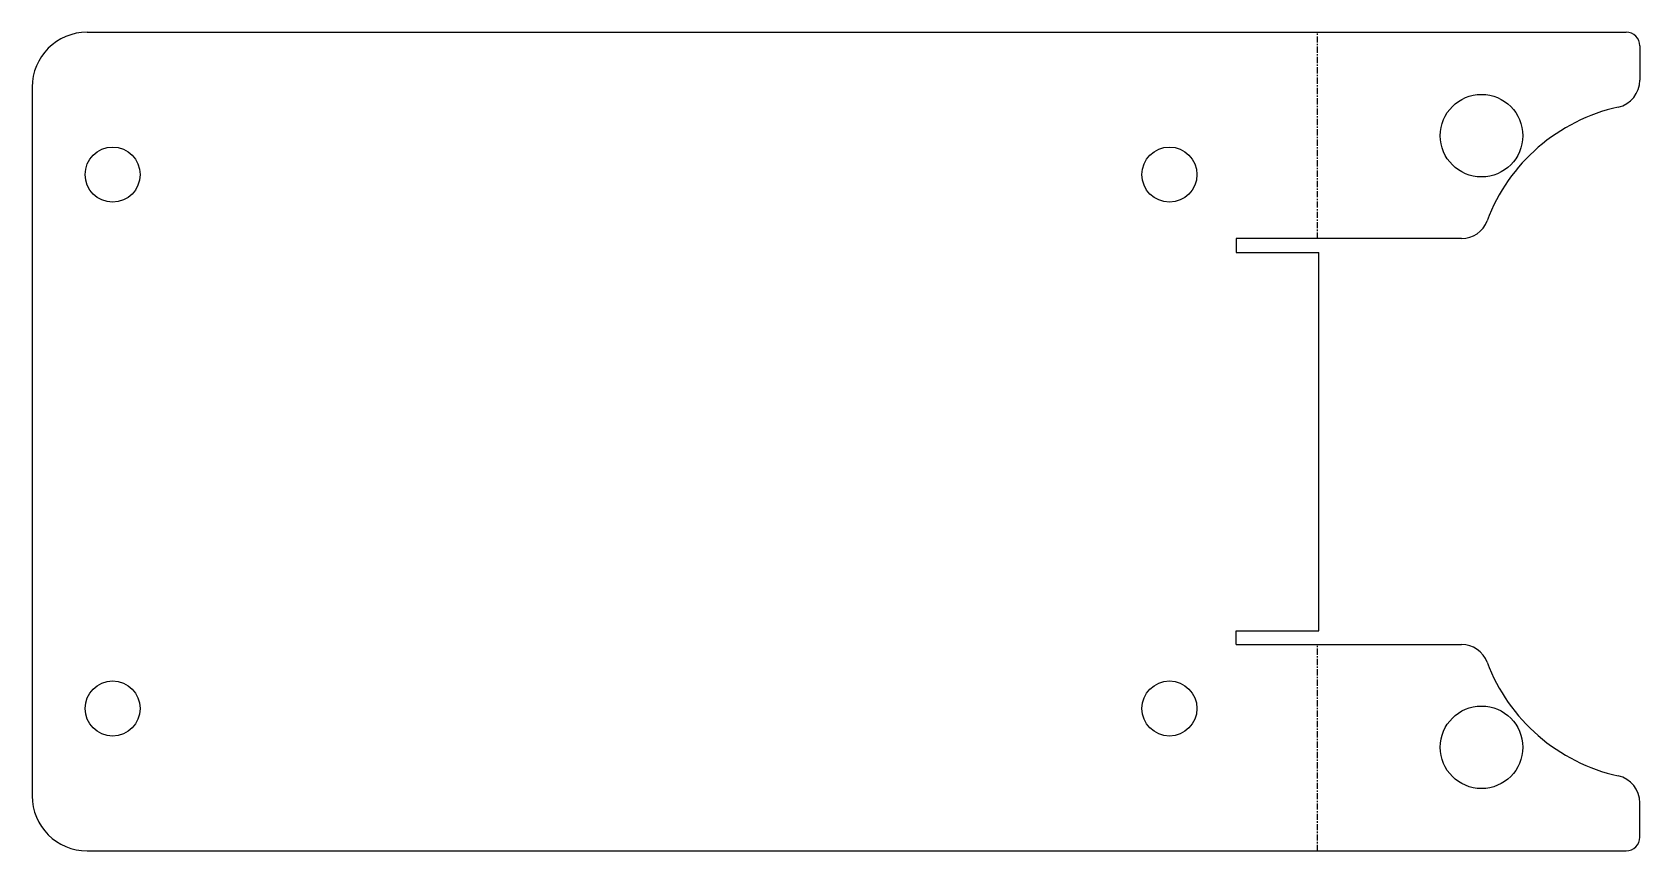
# Model space of a CAD drawing. Extents: x -314 to -197, y -225 to -166.
import ezdxf

# ---------------------------------------------------------------- set-up
doc = ezdxf.new("R2010")
doc.units = 0
doc.header["$MEASUREMENT"] = 0
doc.linetypes.add('CENTER', pattern=[0.72, 0.45, -0.09, 0.09, -0.09])
doc.layers.add('SHEETMETAL_BEND_LINES_UP', color=7, linetype='CENTER')
doc.layers.add('VISIBLE', color=7, linetype='CONTINUOUS')

msp = doc.modelspace()

# ---------------------------------------------------------------- linework, layer by layer
at = {"layer": 'SHEETMETAL_BEND_LINES_UP'}
for p, q in [((-220.47, -180.89), (-220.47, -165.89)), ((-220.47, -225.39), (-220.47, -210.39))]:
    msp.add_line(p, q, dxfattribs=at)
at = {"layer": 'VISIBLE'}
for p, q in [((-309.89, -165.89), (-198.06, -165.89)), ((-197.06, -166.89), (-197.06, -169.38)), ((-313.89, -169.89), (-313.89, -221.39)), ((-226.39, -180.89), (-226.39, -181.89)), ((-210.02, -180.89), (-226.39, -180.89)), ((-226.39, -181.89), (-220.39, -181.89)), ((-220.39, -209.39), (-220.39, -181.89)), ((-226.39, -210.39), (-226.39, -209.39)), ((-226.39, -209.39), (-220.39, -209.39)), ((-226.39, -210.39), (-210.02, -210.39)), ((-197.06, -224.39), (-197.06, -221.89)), ((-309.89, -225.39), (-198.06, -225.39))]:
    msp.add_line(p, q, dxfattribs=at)
for centre, radius in [((-208.56, -173.41), 3), ((-308.04, -176.24), 2), ((-231.24, -176.24), 2), ((-308.04, -215.04), 2), ((-231.24, -215.04), 2), ((-208.56, -217.86), 3)]:
    msp.add_circle(centre, radius, dxfattribs=at)
for centre, radius, start, end in [((-309.89, -169.89), 4, 90, 180), ((-198.06, -166.89), 1, 0, 90), ((-199.06, -169.38), 2, 282.4973, 0), ((-195.76, -184.27), 13.25, 102.4973, 159.318), ((-210.02, -178.89), 2, 270, 339.318), ((-210.02, -212.39), 2, 20.682, 90), ((-195.76, -207), 13.25, 200.682, 257.5027), ((-199.06, -221.89), 2, 0, 77.5027), ((-309.89, -221.39), 4, 180, 270), ((-198.06, -224.39), 1, 270, 0)]:
    msp.add_arc(centre, radius, start, end, dxfattribs=at)

doc.saveas('drawing.dxf')
